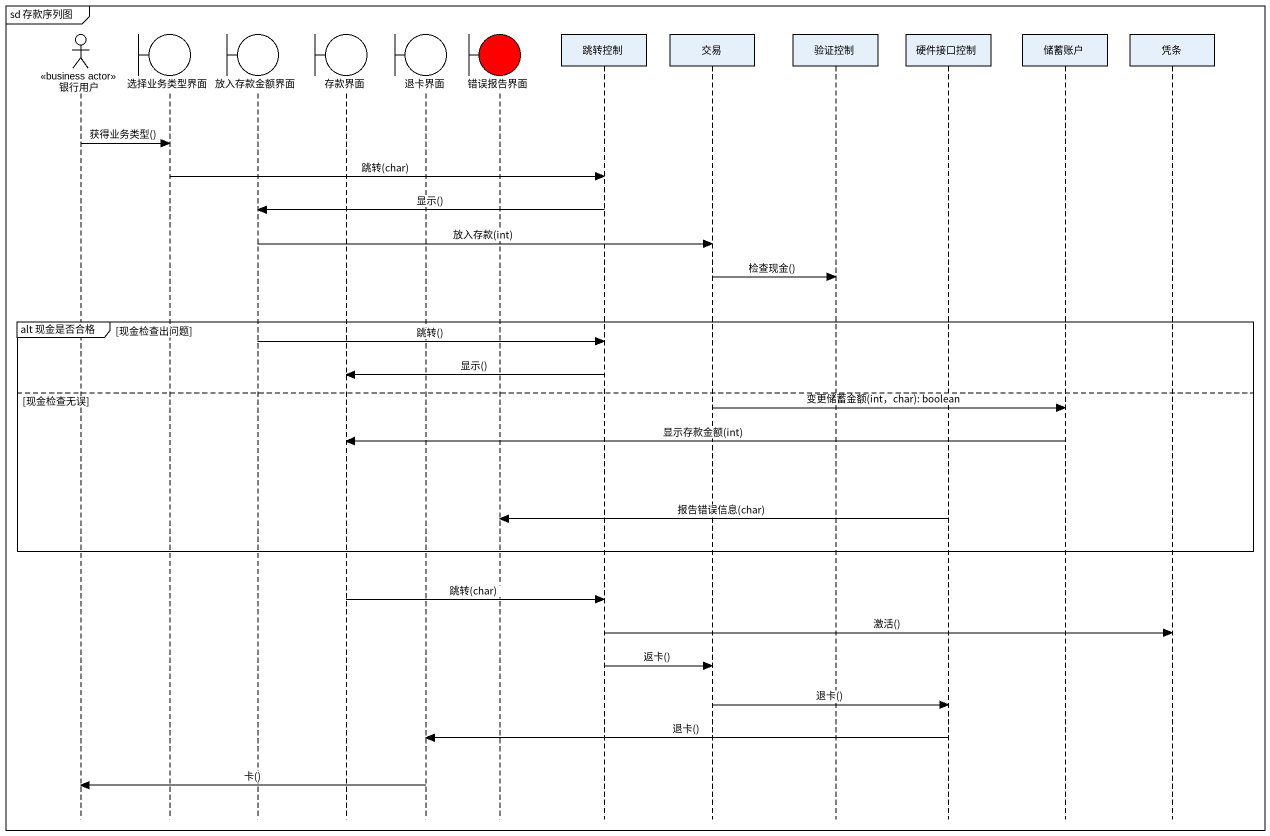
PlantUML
@startuml
mainframe sd 存款序列图
hide footbox
actor 银行用户 <<business actor>>
boundary 选择业务类型界面
boundary 放入存款金额界面
boundary 存款界面
boundary 退卡界面
boundary 错误报告界面 #FF0000
participant 跳转控制
participant 交易
participant 验证控制
participant 硬件接口控制
participant 储蓄账户
participant 凭条

银行用户 -> 选择业务类型界面 : 获得业务类型()
选择业务类型界面 -> 跳转控制 : 跳转(char)
跳转控制 -> 放入存款金额界面 : 显示()
放入存款金额界面 -> 交易 : 放入存款(int)
交易 -> 验证控制 : 检查现金()
group alt 现金是否合格 [现金检查出问题]
  放入存款金额界面 -> 跳转控制 : 跳转()
  跳转控制 -> 存款界面 : 显示()
else 现金检查无误
  交易 -> 储蓄账户 : 变更储蓄金额(int，char): boolean
  储蓄账户 -> 存款界面 : 显示存款金额(int)
  硬件接口控制 -> 错误报告界面 : 报告错误信息(char)
end
存款界面 -> 跳转控制 : 跳转(char)
跳转控制 -> 凭条 : 激活()
跳转控制 -> 交易 : 返卡()
交易 -> 硬件接口控制 : 退卡()
硬件接口控制 -> 退卡界面 : 退卡()
退卡界面 -> 银行用户 : 卡()
@enduml
